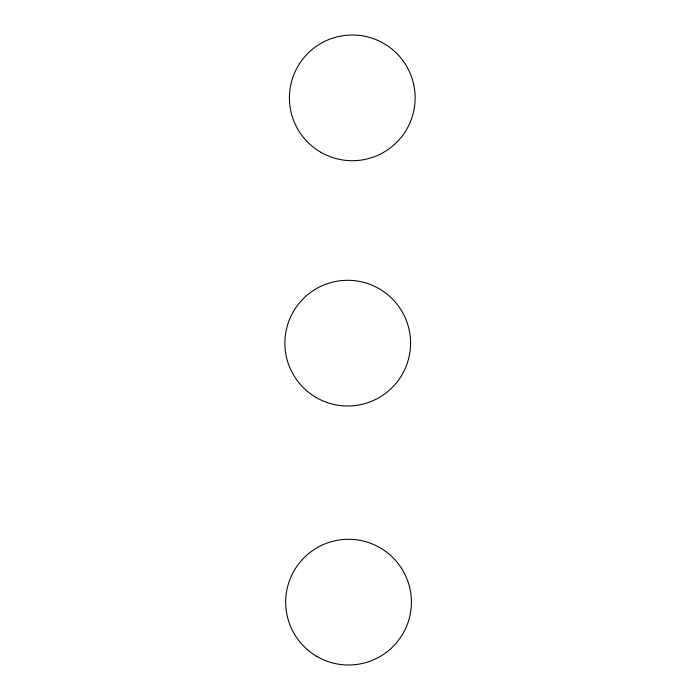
<?xml version="1.0" encoding="UTF-8"?>
<svg xmlns="http://www.w3.org/2000/svg" width="700" height="700" viewBox="0 0 700 700"><rect width="100%" height="100%" fill="white"/><g stroke="black" fill="none" stroke-linecap="round" stroke-linejoin="round"><path stroke-width="1.05" d="M316.295 397.574A62.851 62.851 0 0 0 410.567 343.149A62.851 62.851 0 0 0 316.295 288.715A62.851 62.851 0 0 0 316.295 397.574M320.854 152.285A62.851 62.851 0 0 0 415.135 97.851A62.851 62.851 0 0 0 320.854 43.417A62.851 62.851 0 0 0 320.854 152.285M317.118 656.582A62.851 62.851 0 0 0 411.399 602.149A62.851 62.851 0 0 0 317.118 547.715A62.851 62.851 0 0 0 317.118 656.582"/></g></svg>
